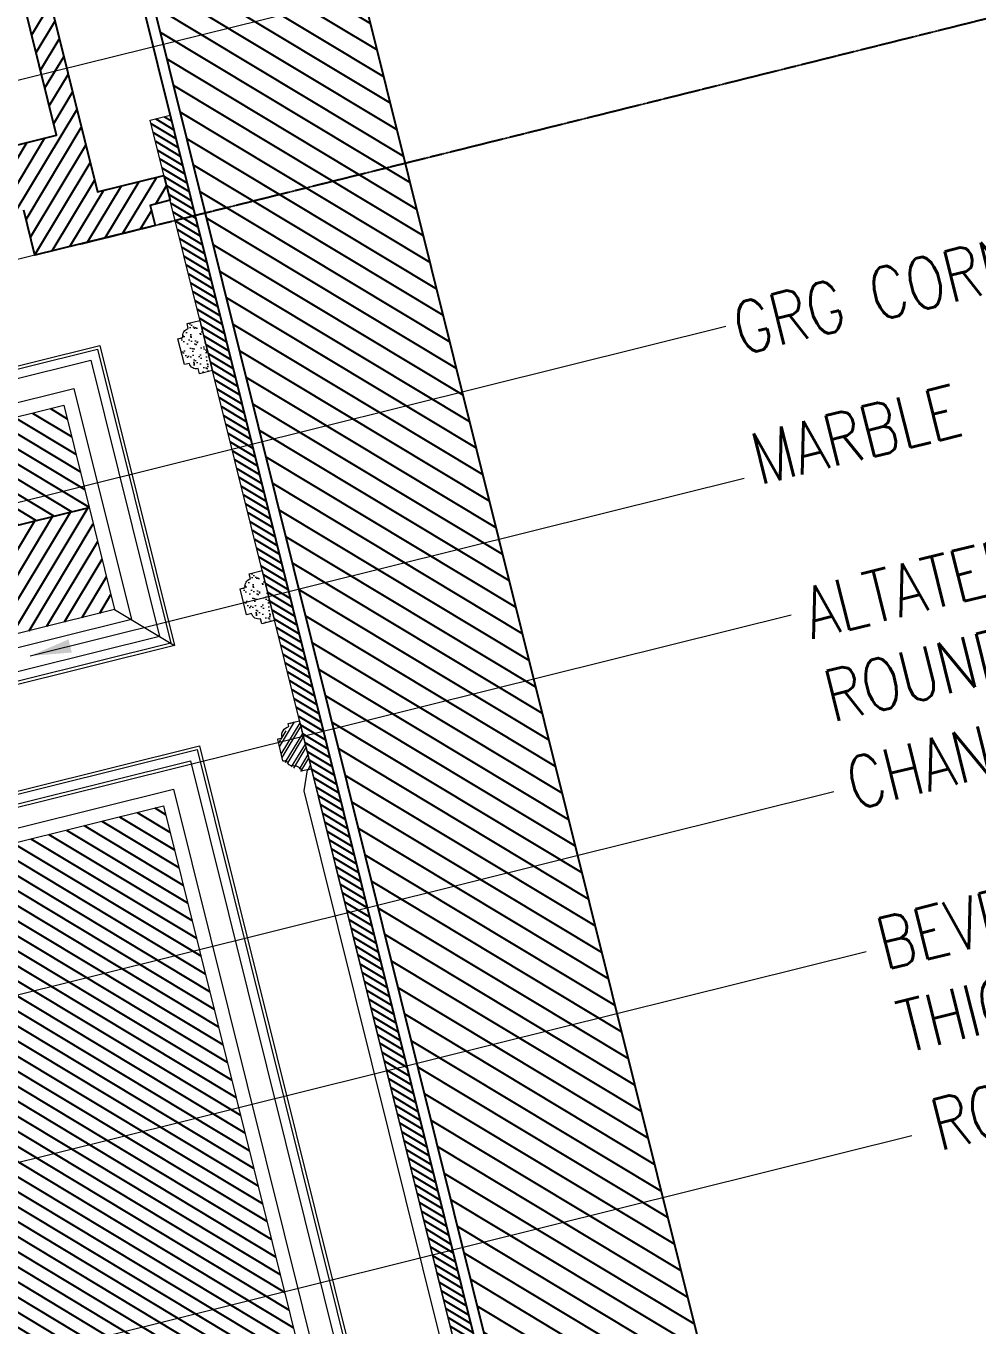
# Model space of a CAD drawing. Header units: inches. Extents: x 252212 to 296477, y 417293 to 492071.
# Drawn here: x 277334 to 278257, y 476349 to 477610 of the extents above; entities that cross this region are included whole.
import ezdxf

# ---------------------------------------------------------------- set-up
doc = ezdxf.new("R2010")
doc.units = ezdxf.units.IN
doc.header["$MEASUREMENT"] = 0
doc.linetypes.add('HIDDEN2', pattern=[0.1875, 0.125, -0.0625])
for name, color, linetype in [('8', 8, 'Continuous'), ('A-DIM', 9, 'Continuous'), ('gypsum', 31, 'Continuous'), ('Layer1', 1, 'Continuous'), ('Layer3', 7, 'Continuous'), ('Layer7', 8, 'Continuous'), ('MARBLE HATCH', 251, 'Continuous'), ('WOOD LINES', 35, 'Continuous')]:
    doc.layers.add(name, color=color, linetype=linetype)
for name, color, linetype, lineweight in [('Glass', 4, 'Continuous', 0), ('GRC', 41, 'Continuous', 0), ('ID-NOTES', 3, 'Continuous', 0), ('Marble', 6, 'Continuous', 0)]:
    doc.layers.add(name, color=color, linetype=linetype, lineweight=lineweight)
doc.styles.add('ID-ROMANS', font='romans.shx', dxfattribs={"width": 0.8})
doc.styles.add('ZZ-Dim All', font='romans.shx', dxfattribs={"width": 0.8})
doc.dimstyles.new('DIM 0200', dxfattribs={"dimscale": 200, "dimtxt": 1, "dimasz": 0.8, "dimexe": 0.5, "dimexo": 1, "dimgap": 0.4, "dimtad": 1, "dimdec": 0, "dimrnd": 10, "dimdsep": 46, "dimtxsty": 'ZZ-Dim All', "dimblk1": 'ARCHTICK', "dimblk2": 'ARCHTICK', "dimsah": 1, "dimcen": 1, "dimdle": 0.5, "dimclrd": 256, "dimclre": 256, "dimclrt": 256, "dimadec": 0, "dimazin": 2, "dimtfac": 1, "dimtdec": 0, "dimtix": 1, "dimtmove": 2, "dimatfit": 2, "dimfxl": 1, "dimfxlon": 1, "dimtolj": 1, "dimtzin": 0, "dimlwd": -1, "dimlwe": -1, "dimarcsym": 0})
doc.dimstyles.new('DIM-100', dxfattribs={"dimscale": 50, "dimtxt": 1.25, "dimasz": 1, "dimexe": 1, "dimexo": 1, "dimgap": 0.6, "dimtad": 1, "dimdec": 0, "dimrnd": 5, "dimdsep": 46, "dimtxsty": 'ZZ-Dim All', "dimblk1": 'ARCHTICK', "dimblk2": 'ARCHTICK', "dimsah": 1, "dimcen": 1, "dimdle": 1, "dimclrd": 256, "dimclre": 8, "dimclrt": 256, "dimazin": 2, "dimtfac": 1, "dimtdec": 0, "dimtix": 1, "dimtmove": 2, "dimatfit": 2, "dimfxl": 0.1, "dimtolj": 1, "dimtzin": 0, "dimlwd": -1, "dimlwe": -1, "dimarcsym": 0})

# ---------------------------------------------------------------- blocks, each defined once
blk = doc.blocks.new('_ARCHTICK')
at = {"color": 0, "linetype": 'ByBlock', "const_width": 0.15}
blk.add_lwpolyline([(-0.5, -0.5), (0.5, 0.5)], dxfattribs=at)
blk = doc.blocks.new('*D169')
at = {"layer": 'A-DIM', "transparency": 16777216}
blk.add_line((279056.3, 478311.8), (279185, 477794.5), dxfattribs=at)
at = {"layer": 'A-DIM', "color": 8, "linetype": 'HIDDEN2', "transparency": 16777216}
for p, q in [((278893.1, 478219.6), (279116.9, 478275.3)), ((277385.5, 477398.3), (279221.4, 477855.1))]:
    blk.add_line(p, q, dxfattribs=at)
at = {"layer": 'Defpoints', "color": 0, "transparency": 16777216}
for p in [(278844.6, 478207.6, 0), (279172.9, 477843), (277337, 477386.2, 0)]:
    blk.add_point(p, dxfattribs=at)
at = {"layer": 'A-DIM', "transparency": 16777216, "xscale": 49.99999999999999, "yscale": 49.99999999999999, "zscale": 49.99999999999999}
for p, rotation in [((279068.4, 478263.2), 103.9714232829857), ((279172.9, 477843), 283.9714232829857)]:
    blk.add_blockref('_ARCHTICK', p, dxfattribs=dict(at, rotation=rotation))
at = {"layer": 'A-DIM', "color": 3, "transparency": 16777216, "insert": (279067.3, 478039.8), "char_height": 50, "attachment_point": 5, "rotation": 103.9714, "style": 'ZZ-Dim All'}
blk.add_mtext('\\A1;435', dxfattribs=at)

msp = doc.modelspace()

# ---------------------------------------------------------------- hatches: boundary and pattern name
at = {"layer": '8'}
h = msp.add_hatch(dxfattribs=at)
h.set_pattern_fill('ANSI31', color=256, scale=100, angle=13.9714, style=0)
h.set_pattern_definition([(58.97142, (264334.825, 487531.944), (-10.711379, 6.443319), [])])
edge = h.paths.add_edge_path()
edge.add_line((276412.5, 477602.5), (275400.3, 477350.6))
edge.add_arc((275436.5, 477205.1), 150, 103.9714, 193.9714)
edge.add_line((275290.9, 477168.8), (275333.2, 476999))
edge.add_line((275333.2, 476999), (275419.1, 477020.4))
edge.add_line((275419.1, 477020.4), (275455.9, 477106.8))
edge.add_line((275455.9, 477106.8), (275493.8, 477116.3))
edge.add_line((275493.8, 477116.3), (275499.2, 477094.4))
edge.add_line((275499.2, 477094.4), (275490.5, 477092.3))
edge.add_line((275490.5, 477092.3), (275492.3, 477085))
edge.add_arc((275498.2, 477057.7), 28, 102.1497, 164.4524)
edge.add_arc((275506.5, 477058), 35.9, 168.5747, 187.4442)
edge.add_arc((275801.6, 477096.3), 333.5, 187.4028, 189.22)
edge.add_arc((275419.4, 477035.6), 53.5, -8.8734, 7.8079, ccw=False)
edge.add_arc((275454.5, 477031.1), 18.1, 277.1405, 348.1999, ccw=False)
edge.add_line((275456.8, 477013.1), (275457.5, 477010.2))
edge.add_arc((275459.4, 477002.7), 7.8, -114.4959, 103.9714, ccw=False)
edge.add_line((275456.2, 476995.6), (275458.3, 476986.8))
edge.add_arc((275463.4, 476966.5), 21, 103.9714, 193.9714)
edge.add_line((275443, 476961.4), (275395.5, 476949.6))
edge.add_line((275395.5, 476949.6), (275406.3, 476905.9))
edge.add_line((275406.3, 476905.9), (275289.9, 476876.9))
edge.add_line((275289.9, 476876.9), (275285, 476896.3))
edge.add_line((275285, 476896.3), (275265.6, 476891.5))
edge.add_line((275265.6, 476891.5), (275259.6, 476915.8))
edge.add_line((275259.6, 476915.8), (275324.1, 476931.8))
edge.add_line((275324.1, 476931.8), (275266.7, 477162.8))
edge.add_arc((275436.5, 477205.1), 175, 103.9714, 193.9714, ccw=False)
edge.add_line((275394.2, 477374.9), (276406.4, 477626.7))
edge.add_line((276406.4, 477626.7), (277133.2, 477807.5))
edge.add_arc((277175.5, 477637.7), 175, 13.9714, 103.9714, ccw=False)
edge.add_line((277345.3, 477680), (277402.8, 477449))
edge.add_line((277402.8, 477449), (277467.3, 477465))
edge.add_line((277467.3, 477465), (277473.3, 477440.8))
edge.add_line((277473.3, 477440.8), (277453.9, 477435.9))
edge.add_line((277453.9, 477435.9), (277458.8, 477416.5))
edge.add_line((277458.8, 477416.5), (277342.3, 477387.6))
edge.add_line((277342.3, 477387.6), (277331.4, 477431.2))
edge.add_line((277331.4, 477431.2), (277283.9, 477419.4))
edge.add_arc((277263.5, 477414.3), 21, 13.9714, 103.9714)
edge.add_line((277258.4, 477434.7), (277256.3, 477443.4))
edge.add_arc((277250.1, 477448.2), 7.8, 103.9714, 322.4387, ccw=False)
edge.add_line((277248.2, 477455.8), (277247.5, 477458.7))
edge.add_arc((277241, 477475.6), 18.1, 219.7429, 290.8024, ccw=False)
edge.add_arc((277269.9, 477496.1), 53.5, 200.135, 216.8162, ccw=False)
edge.add_arc((276903.9, 477370.6), 333.5, 18.7229, 20.5401)
edge.add_arc((277182.5, 477475), 35.9, 20.4987, 39.3681)
edge.add_arc((277190, 477478.6), 28, 43.4904, 105.7932)
edge.add_line((277182.4, 477505.5), (277180.6, 477512.8))
edge.add_line((277180.6, 477512.8), (277171.9, 477510.6))
edge.add_line((277171.9, 477510.6), (277166.4, 477532.4))
edge.add_line((277166.4, 477532.4), (277204.4, 477541.9))
edge.add_line((277204.4, 477541.9), (277277.4, 477482.7))
edge.add_line((277277.4, 477482.7), (277363.3, 477504.1))
edge.add_line((277363.3, 477504.1), (277321, 477673.9))
edge.add_arc((277175.5, 477637.7), 150, 13.9714, 103.9714)
edge.add_line((277139.2, 477783.3), (276412.5, 477602.5))
at = {"layer": 'Layer7'}
h = msp.add_hatch(dxfattribs=at)
h.set_pattern_fill('ANSI31,_O', color=8, scale=150, angle=13.9714)
h.set_pattern_definition([(148.97142, (304793.297, 483569.98), (9.664979, 16.067068), [])])
h.paths.add_polyline_path([(275630.3, 473767.1), (275824.4, 473815.4), (274798.3, 477939.7), (274604.2, 477891.4)])
h.paths.add_polyline_path([(278255.7, 474420.3), (278449.8, 474468.6), (277423.7, 478592.9), (277229.6, 478544.6)])
h = msp.add_hatch(dxfattribs=at)
h.set_pattern_fill('ANSI31', color=256, scale=50, angle=13.9714, style=0)
h.set_pattern_definition([(148.971423, (310712.827, 485042.749), (3.2216596, 5.3556895), [])])
h.paths.add_polyline_path([(277963.5, 475553.3), (277944.1, 475548.5), (277454, 477518.4), (277473.4, 477523.2)])
at = {"layer": 'Marble', "lineweight": 0}
h = msp.add_hatch(dxfattribs=at)
h.set_pattern_fill('AR-SAND', color=256, scale=5, angle=103.9714)
h.set_pattern_definition([(246.471423, (187037.529, 469531.58), (-9.42515056, -2.02039275), [0, -7.6, 0, -8.5, 0, -8.125]), (276.471423, (187037.529, 469531.58), (-11.5568262, -11.993966), [0, -4.1, 0, -6.85, 0, -2.625]), (316.471423, (187036.044, 469537.548), (3.7319015, -15.1169011), [0, -2.5, 0, -9, 0, -11.75]), (326.471423, (187036.044, 469537.548), (-0.6295884, -15.6454916), [0, -1.25, 0, -5.9, 0, -6.75])])
edge = h.paths.add_edge_path()
edge.add_line((277514.4, 477275.8), (277501.8, 477272.6))
edge.add_line((277501.8, 477272.6), (277500.6, 477277.5))
edge.add_arc((277498.9, 477284.4), 7.08, 194.03, 283.9128, ccw=False)
edge.add_line((277492.1, 477282.6), (277487.2, 477281.4))
edge.add_line((277487.2, 477281.4), (277481, 477306.5))
edge.add_line((277481, 477306.5), (277485.8, 477307.7))
edge.add_arc((277492.7, 477309.4), 7.08, 104.03, 193.9128, ccw=False)
edge.add_line((277491, 477316.3), (277489.8, 477321.2))
edge.add_line((277489.8, 477321.2), (277502.3, 477324.3))
edge.add_line((277502.3, 477324.3), (277514.4, 477275.8))
h = msp.add_hatch(dxfattribs=at)
h.set_pattern_fill('AR-SAND', color=256, scale=5, angle=103.9714)
h.set_pattern_definition([(246.471423, (187097.8924, 469288.9594), (-9.42515056, -2.02039275), [0, -7.6, 0, -8.5, 0, -8.125]), (276.471423, (187097.892, 469288.96), (-11.5568262, -11.993966), [0, -4.1, 0, -6.85, 0, -2.625]), (316.471423, (187096.4076, 469294.9275), (3.7319015, -15.1169011), [0, -2.5, 0, -9, 0, -11.75]), (326.471423, (187096.408, 469294.927), (-0.6295884, -15.6454916), [0, -1.25, 0, -5.9, 0, -6.75])])
edge = h.paths.add_edge_path()
edge.add_line((277574.7, 477033.1), (277562.2, 477030))
edge.add_line((277562.2, 477030), (277561, 477034.9))
edge.add_arc((277559.3, 477041.7), 7.08, 194.03, 283.9128, ccw=False)
edge.add_line((277552.4, 477040), (277547.6, 477038.8))
edge.add_line((277547.6, 477038.8), (277541.3, 477063.9))
edge.add_line((277541.3, 477063.9), (277546.2, 477065.1))
edge.add_arc((277553.1, 477066.8), 7.08, 104.03, 193.9128, ccw=False)
edge.add_line((277551.3, 477073.7), (277550.1, 477078.5))
edge.add_line((277550.1, 477078.5), (277562.7, 477081.7))
edge.add_line((277562.7, 477081.7), (277574.7, 477033.1))
at = {"layer": 'MARBLE HATCH', "lineweight": 0}
h = msp.add_hatch(dxfattribs=at)
h.set_pattern_fill('ANSI32', color=256, scale=20, angle=13.9714)
h.set_pattern_definition([(58.971423, (284264.8565, 504325.179), (-6.4268274, 3.8659915), []), (58.971423, (284268.2875, 504326.0326), (-6.4268274, 3.8659915), [])])
edge = h.paths.add_edge_path()
edge.add_arc((277596.4, 476898.4), 9, 238.9714, 283.9714)
edge.add_line((277598.6, 476889.6), (277599.3, 476886.7))
edge.add_line((277599.3, 476886.7), (277610.5, 476889.5))
edge.add_line((277610.5, 476889.5), (277598.9, 476936.1))
edge.add_line((277598.9, 476936.1), (277590.5, 476934))
edge.add_arc((277590.6, 476933.4), 0.556, 463.3326, 551.3173)
edge.add_arc((277581.7, 476933.5), 8.38, 293.5401, 358.667, ccw=False)
edge.add_arc((277587.5, 476919.7), 6.65, 472.4107, 556.8608)
edge.add_line((277581.2, 476917.8), (277578.4, 476917.1))
edge.add_arc((277578.6, 476916.5), 0.562, 463.9714, 553.9714)
edge.add_line((277578, 476916.4), (277583.2, 476895.7))
edge.add_arc((277583.7, 476895.8), 0.562, 193.9714, 283.9714)
edge.add_line((277583.9, 476895.2), (277587.7, 476896.2))
edge.add_arc((277603.2, 476903.4), 17.1, 204.87, 228.0728)
at = {"layer": 'WOOD LINES'}
h = msp.add_hatch(dxfattribs=at)
h.set_pattern_fill('ANSI31', color=256, scale=100, angle=90, style=0)
h.set_pattern_definition([(148.971423, (261416.584, 419930.343), (-6.443319, -10.711379), [])])
h.paths.add_polyline_path([(277370.3, 477242), (276872.1, 477118), (276896.7, 477019), (277394.9, 477143)])
h = msp.add_hatch(dxfattribs=at)
h.set_pattern_fill('ANSI31', color=256, scale=100, style=0)
h.set_pattern_definition([(58.971423, (261416.584, 419930.343), (-10.711379, 6.443319), [])])
h.paths.add_polyline_path([(277394.9, 477143), (276896.7, 477019), (276921.4, 476920), (277419.5, 477044)])
h = msp.add_hatch(dxfattribs=at)
h.set_pattern_fill('ANSI31', color=256, scale=100, angle=90, style=0)
h.set_pattern_definition([(148.971423, (251872.126, 417555.698), (-6.4433191, -10.711379), [])])
h.paths.add_polyline_path([(277466.9, 476853.5), (276968.8, 476729.5), (277144.2, 476024.2), (277642.4, 476148.2)])

# ---------------------------------------------------------------- linework, layer by layer
at = {"layer": '8', "color": 6, "lineweight": 0, "ltscale": 5, "elevation": 0}
msp.add_lwpolyline([(277963.5, 475553.3), (277944.1, 475548.5), (277454, 477518.4), (277473.4, 477523.2)], close=True, dxfattribs=at)
at = {"layer": 'Glass', "elevation": 0}
msp.add_lwpolyline([(277603.5, 476868), (277606.6, 476888.5), (277610.5, 476889.5), (277932.5, 475595), (277928.7, 475594.1), (277916.1, 475611.5)], close=True, dxfattribs=at)
at = {"layer": 'GRC'}
msp.add_line((277342.3, 477387.6, 0), (275406.3, 476905.9, 0), dxfattribs=at)
at = {"layer": 'gypsum', "elevation": 0}
msp.add_lwpolyline([(277277.4, 477482.7), (277363.3, 477504.1), (277363.3, 477504.1), (277321, 477673.9, 0.414214)], format="xyb", dxfattribs=at)
msp.add_lwpolyline([(277345.3, 477680), (277402.8, 477449), (277467.3, 477465), (277473.3, 477440.8), (277453.9, 477435.9), (277458.8, 477416.5), (277342.3, 477387.6), (277331.4, 477431.2)], dxfattribs=at)
at = {"layer": 'Layer1'}
msp.add_line((277219.9, 478542.2, 0), (278221.9, 474514.9, 0), dxfattribs=at)
at = {"layer": 'Layer3'}
for p, q in [((277363.3, 478835.5, 0), (278498.1, 474274.5, 0)), ((277229.6, 478544.6, 0), (278255.7, 474420.3, 0))]:
    msp.add_line(p, q, dxfattribs=at)
at = {"layer": 'Marble', "ltscale": 1000}
msp.add_line((277419.5, 477044, 0), (277477.7, 477009, 0), dxfattribs=at)
at = {"layer": 'Marble', "elevation": 0}
for points in [[(277514.4, 477275.8), (277501.8, 477272.6), (277500.6, 477277.5, -0.413614), (277492.1, 477282.6), (277487.2, 477281.4), (277481, 477306.5), (277481, 477306.5), (277485.8, 477307.7, -0.413614), (277491, 477316.3), (277489.8, 477321.2), (277502.3, 477324.3), (277514.4, 477275.8)], [(277574.7, 477033.1), (277562.2, 477030), (277561, 477034.9, -0.413614), (277552.4, 477040), (277547.6, 477038.8), (277541.3, 477063.9), (277541.3, 477063.9), (277546.2, 477065.1, -0.413614), (277551.3, 477073.7), (277550.1, 477078.5), (277562.7, 477081.7), (277574.7, 477033.1)], [(277588.5, 476930.4), (277587.7, 476933.3), (277598.9, 476936.1), (277610.5, 476889.5), (277602, 476887.4, -0.403949), (277601.4, 476887.8, 0.292074), (277593.4, 476892, -0.386119), (277586.2, 476897.4), (277583.5, 476896.7, -0.414214), (277582.8, 476897.1), (277577.7, 476917.9, -0.414214), (277578.1, 476918.5), (277581.9, 476919.5, -0.414214), (277588.5, 476930.4, 0.414214)]]:
    msp.add_lwpolyline(points, format="xyb", dxfattribs=at)
at = {"layer": 'Marble', "ltscale": 1000, "elevation": 0}
for points in [[(276315.7, 477029.1), (277405.3, 477300.1), (277477.7, 477009), (276388.2, 476737.9)], [(276319.4, 477026.9), (277403.1, 477296.5), (277474.1, 477011.2), (276390.4, 476741.6)], [(276330.3, 477020.3), (277396.5, 477285.6), (277463.2, 477017.7), (276396.9, 476752.5)], [(276357.6, 477003.9), (277380.1, 477258.3), (277435.9, 477034.1), (276413.3, 476779.7)], [(276373.9, 476994.1), (277370.3, 477242), (277419.5, 477044), (276423.2, 476796.1)], [(276412.4, 476640.6), (277501.9, 476911.6), (277876.1, 475407.9), (276786.5, 475136.8)], [(276416, 476638.4), (277499.7, 476908), (277872.4, 475410), (276788.7, 475140.4)], [(276426.9, 476631.8), (277493.2, 476897.1), (277861.5, 475416.6), (276795.3, 475151.3)], [(276454.2, 476615.4), (277476.8, 476869.8), (277834.3, 475433), (276811.7, 475178.6)], [(276470.6, 476605.6), (277466.9, 476853.5), (277817.9, 475442.8), (276821.5, 475195)]]:
    msp.add_lwpolyline(points, close=True, dxfattribs=at)
at = {"layer": 'WOOD LINES'}
msp.add_line((276398.5, 476895.1, 0), (277394.9, 477143, 0), dxfattribs=at)

# ---------------------------------------------------------------- texts
at = {"layer": 'ID-NOTES', "char_height": 50, "width": 1075.058, "attachment_point": 1, "rotation": 13.9714, "style": 'ID-ROMANS'}
for s, insert in [('GRG CORNICE', (278015, 477339.1, 0)), ('MARBLE (CALACATTA ORO)', (278032.8, 477213, 0)), ('ALTATENSIONE TRIMLESS \\PROUND', (278083.5, 477063.6, 0)), ('CHANDELIER (TO BE SELECTED)', (278124.8, 476897.8, 0)), ('BEVELED EDGE MIRROR WITH 10MM THICK GLASS SHELVES', (278154.5, 476742.9, 0)), ('ROMAN BLIND', (278207.1, 476567.2, 0))]:
    msp.add_mtext(s, dxfattribs=dict(at, insert=insert))

# ---------------------------------------------------------------- dimensions: what is measured, and where the dimension line sits
at = {"layer": 'A-DIM'}
dim = msp.add_linear_dim(base=(279172.9, 477843, 0), p1=(278844.6, 478207.6, 0), p2=(277337, 477386.2, 0), angle=103.9714, dimstyle='DIM-100', override={"dimtxt": 1, "dimclrt": 3}, dxfattribs=at)
dim.commit()
dim.dimension.update_dxf_attribs({"geometry": '*D169', "text_midpoint": (279067.3, 478039.8, 0)})

# ---------------------------------------------------------------- leaders
at = {"layer": 'ID-NOTES'}
for points in [[(277123.1, 477506.9, 0), (277902.5, 477700.8, 0)], [(276923.7, 477329.8, 0), (277077.4, 477086, 0), (278012.4, 477318.6, 0)], [(277337.6, 476998.9, 0), (278030.1, 477171.2, 0)], [(275328.2, 476355.3, 0), (278075.5, 477038.8, 0)], [(276488.1, 476714, 0), (276744.1, 476525.7, 0), (278117, 476867.3, 0)], [(275367.2, 476020.3, 0), (278148.4, 476712.3, 0)], [(276013.2, 475991.7, 0), (278192.8, 476533.9, 0)]]:
    msp.add_leader(points, dimstyle='DIM 0200', override={"dimasz": 0.2, "dimtad": 0, "dimclrd": 8}, dxfattribs=at)

doc.saveas('drawing.dxf')
